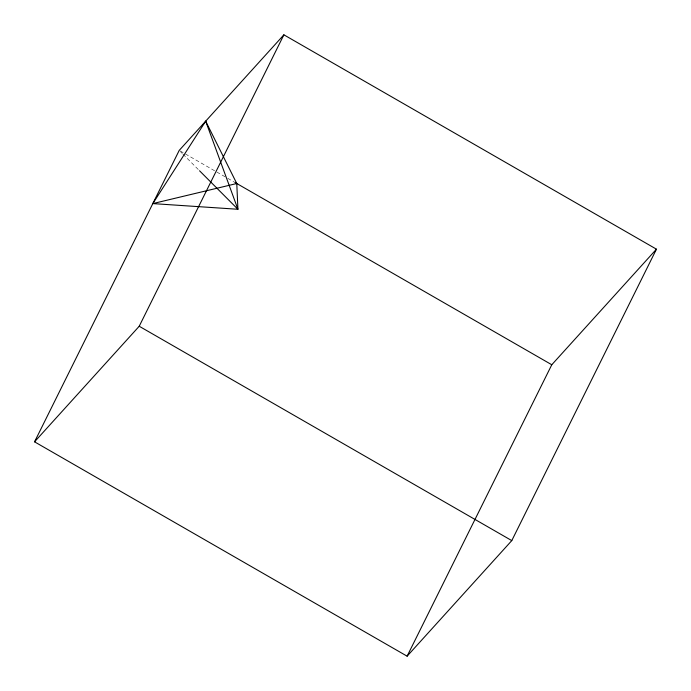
<?xml version="1.0" encoding="UTF-8"?>
<svg xmlns="http://www.w3.org/2000/svg" width="691" height="691" viewBox="0 0 691 691"><rect width="100%" height="100%" fill="white"/><g stroke="black" fill="none" stroke-linecap="round" stroke-linejoin="round"><path stroke-width="0.52" stroke-dasharray="3.46 2.59" d="M180.144 150.932L226.838 177.794M227.771 178.338L234.309 182.096M180.722 151.908L182.225 153.419M182.977 154.171L198.783 170.021"/><path stroke-width="1.04" d="M34.55 441.825L179.219 150.396L283.889 34.818L656.45 249.175L511.781 540.604L407.111 656.182L34.55 441.825L139.219 326.247L283.889 34.818M407.111 656.182L551.781 364.753L656.45 249.175M152.806 203.595L205.676 121.175L236.771 183.512L237.929 209.269L152.806 203.595L236.771 183.512M234.914 182.441L551.781 364.753M139.219 326.247L511.781 540.604M199.544 170.781L237.929 209.269L205.676 121.175"/></g></svg>
